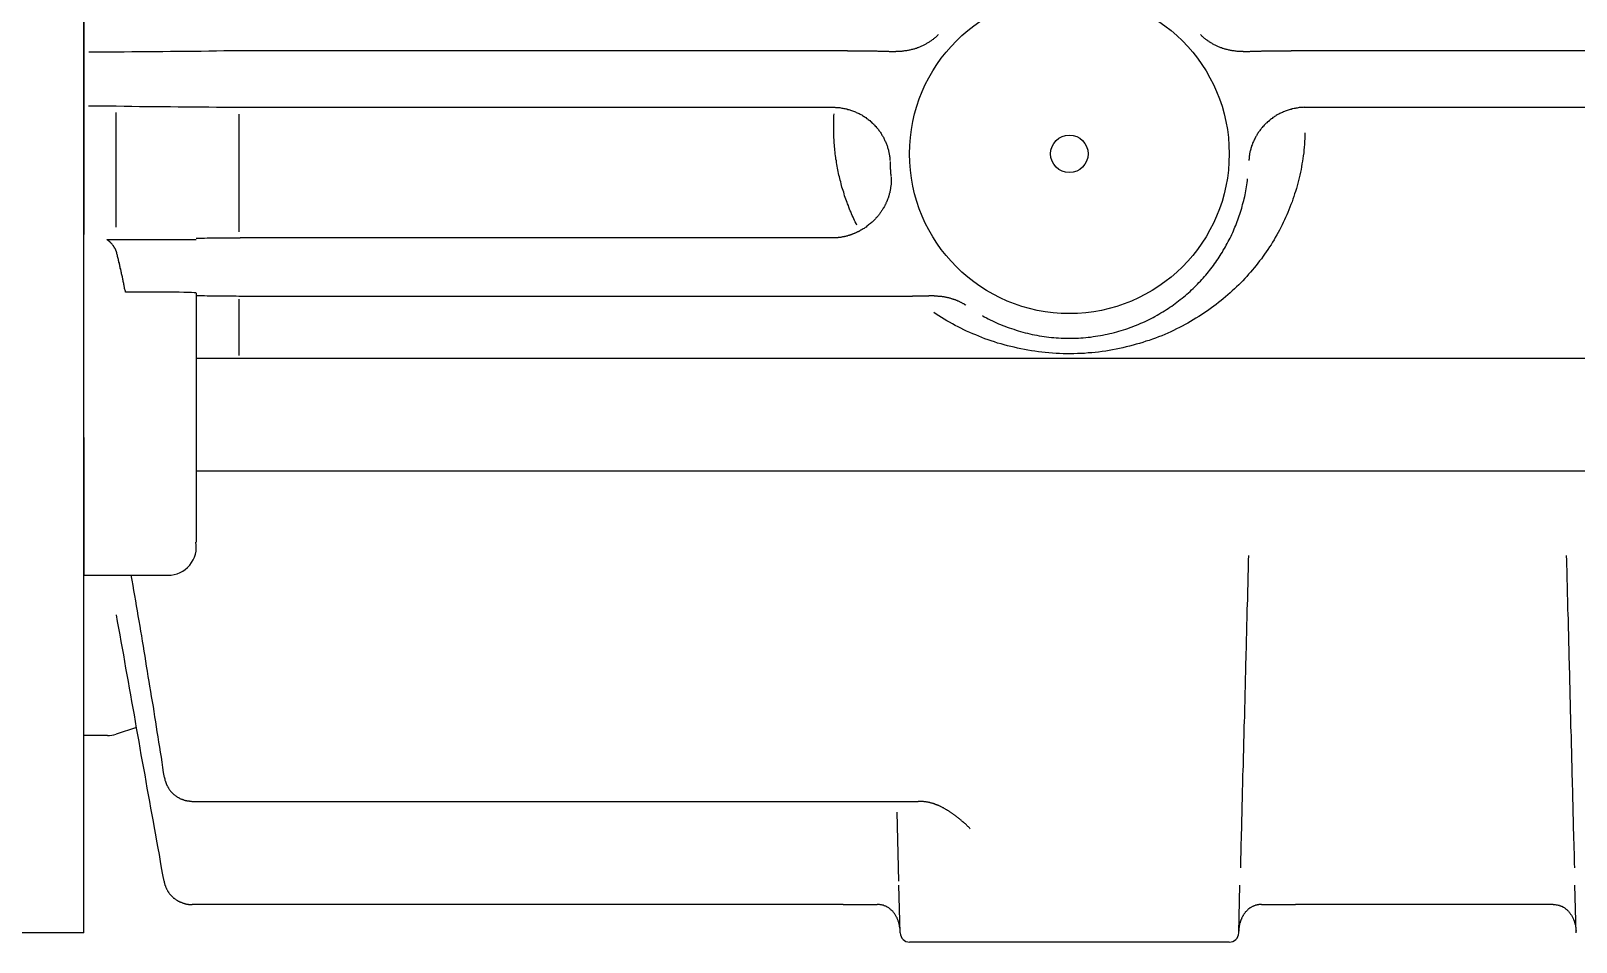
# Model space of a CAD drawing. Units: millimetres at full size. Extents: x -1560 to 1602, y -1094 to 1094.
# Drawn here: x 771 to 853.3, y -127 to -78.5 of the extents above; entities that cross this region are included whole.
import ezdxf

# ---------------------------------------------------------------- set-up
doc = ezdxf.new("R2010")
doc.units = ezdxf.units.MM
doc.header["$LTSCALE"] = 11.8857
doc.layers.add('0-1_GR1', color=134, linetype='Continuous')

msp = doc.modelspace()

# ---------------------------------------------------------------- linework, layer by layer
at = {"layer": '0-1_GR1', "color": 3}
for p, q in [((773.8, -6.7), (773.8, -89.29)), ((773.8, -96.43), (773.8, -89.29)), ((775.61, -109.92), (775.55, -109.56)), ((775.06, -116), (773.8, -116)), ((776.62, -115.56), (775.53, -115.92)), ((779.56, -125), (779.57, -125)), ((814.25, -125), (779.57, -125)), ((816.03, -125), (816.07, -125)), ((852.07, -125), (838.35, -125)), ((773.8, -126.5), (762.34, -126.5)), ((834.82, -127), (817.79, -127))]:
    msp.add_line(p, q, dxfattribs=at)
at = {"layer": '0-1_GR1'}
for p, q in [((775.06, -79.58), (774.07, -79.58)), ((775.95, -79.58), (775.53, -79.58)), ((814.48, -79.51), (782.54, -79.51)), ((886.48, -79.51), (838.12, -79.51)), ((774.05, -82.45), (775.06, -82.45)), ((775.53, -88.9), (775.53, -82.8)), ((782.07, -82.88), (782.07, -89.15)), ((782.54, -82.52), (813.71, -82.52)), ((813.71, -82.52), (813.8, -82.52)), ((838.81, -82.52), (838.9, -82.52)), ((838.9, -82.52), (885.8, -82.52)), ((816.79, -86.18), (816.8, -86.2)), ((775.04, -89.57), (779.8, -89.57)), ((813.66, -89.48), (782.54, -89.48)), ((775.59, -90.37), (775.57, -90.32)), ((778.3, -92.37), (776.03, -92.37)), ((779.8, -92.42), (779.8, -105.69)), ((782.07, -92.75), (782.07, -95.75)), ((782.54, -92.58), (817.94, -92.58)), ((947.3, -95.91), (779.8, -95.91)), ((947.3, -101.91), (779.8, -101.91)), ((773.8, -107.45), (778.3, -107.45)), ((776.38, -107.72), (776.33, -107.45)), ((779.59, -119.5), (779.6, -119.5)), ((779.6, -119.5), (818.24, -119.5)), ((817.22, -123.76), (817.12, -120.07)), ((818.27, -119.5), (818.24, -119.5)), ((817.29, -126.51), (817.22, -123.97)), ((835.32, -126.51), (835.38, -123.97)), ((853.29, -126.51), (853.22, -123.97))]:
    msp.add_line(p, q, dxfattribs=at)
at = {"layer": '0-1_GR1', "color": 3}
for points in [[(773.8, -126.5), (773.8, 30.5), (762.34, 30.5)], [(773.8, -100.12), (773.8, -106.69), (773.8, -107.45)], [(778.08, -123.76), (778.02, -123.41), (777.95, -123.05), (777.89, -122.7), (777.83, -122.34), (777.76, -121.99), (777.7, -121.63), (777.64, -121.28), (777.57, -120.92), (777.51, -120.57), (777.45, -120.21), (777.38, -119.86), (777.32, -119.5), (777.26, -119.15), (777.19, -118.79), (777.13, -118.44), (777.07, -118.08), (777, -117.73), (776.94, -117.37), (776.87, -117.02), (776.81, -116.66), (776.75, -116.31), (776.69, -115.95), (776.62, -115.6), (776.56, -115.25), (776.5, -114.89), (776.43, -114.54), (776.37, -114.18), (776.31, -113.83), (776.24, -113.47), (776.18, -113.12), (776.12, -112.76), (776.05, -112.4), (775.99, -112.05), (775.93, -111.69), (775.86, -111.34), (775.8, -110.98), (775.74, -110.63), (775.67, -110.27), (775.61, -109.92)], [(778.08, -123.76), (778.09, -123.79), (778.09, -123.82), (778.1, -123.85), (778.11, -123.87), (778.11, -123.9), (778.12, -123.93), (778.13, -123.96), (778.14, -123.98), (778.15, -124.01), (778.16, -124.04), (778.17, -124.07), (778.18, -124.09), (778.19, -124.12), (778.21, -124.14), (778.22, -124.17), (778.23, -124.2), (778.25, -124.22), (778.26, -124.25), (778.27, -124.27), (778.29, -124.3), (778.31, -124.32), (778.32, -124.35), (778.34, -124.37), (778.36, -124.39), (778.37, -124.42), (778.39, -124.44), (778.41, -124.46), (778.43, -124.48), (778.45, -124.5), (778.47, -124.53), (778.49, -124.55), (778.51, -124.57), (778.53, -124.59), (778.55, -124.61), (778.57, -124.63), (778.59, -124.65), (778.62, -124.66), (778.64, -124.68), (778.66, -124.7)], [(778.66, -124.7), (778.69, -124.72), (778.71, -124.73), (778.73, -124.75), (778.76, -124.76), (778.78, -124.78), (778.81, -124.79), (778.83, -124.81), (778.86, -124.82), (778.89, -124.84), (778.91, -124.85), (778.94, -124.86), (778.96, -124.87), (778.99, -124.88), (779.02, -124.89), (779.05, -124.91), (779.07, -124.91), (779.1, -124.92), (779.13, -124.93), (779.16, -124.94), (779.18, -124.95), (779.21, -124.96), (779.24, -124.96), (779.27, -124.97), (779.3, -124.97), (779.33, -124.98), (779.36, -124.98), (779.38, -124.99), (779.41, -124.99), (779.44, -124.99), (779.47, -124.99), (779.5, -124.99), (779.53, -125), (779.56, -125)], [(814.25, -125), (814.3, -125), (814.35, -125), (814.4, -125), (814.45, -125), (814.5, -125), (814.54, -125), (814.59, -125), (814.64, -125), (814.69, -125), (814.74, -125), (814.79, -125), (814.83, -125), (814.88, -125), (814.93, -125), (814.98, -125), (815.02, -125), (815.07, -125), (815.12, -125), (815.16, -125), (815.21, -125), (815.26, -125), (815.3, -125), (815.35, -125), (815.39, -125), (815.44, -125), (815.48, -125), (815.53, -125), (815.57, -125), (815.62, -125), (815.66, -125), (815.7, -125), (815.74, -125), (815.79, -125), (815.83, -125), (815.87, -125), (815.91, -125), (815.95, -125), (815.99, -125), (816.03, -125)], [(816.65, -125.16), (816.62, -125.14), (816.59, -125.13), (816.56, -125.11), (816.53, -125.09), (816.49, -125.08), (816.46, -125.07), (816.43, -125.06), (816.4, -125.04), (816.36, -125.03), (816.33, -125.03), (816.29, -125.02), (816.26, -125.01), (816.22, -125.01), (816.18, -125), (816.15, -125), (816.11, -125), (816.07, -125)], [(836.54, -125), (836.5, -125), (836.47, -125), (836.44, -125), (836.4, -125), (836.37, -125.01), (836.34, -125.01), (836.31, -125.02), (836.28, -125.03), (836.25, -125.03), (836.22, -125.04), (836.19, -125.05), (836.16, -125.06), (836.13, -125.07), (836.1, -125.08), (836.08, -125.1), (836.05, -125.11), (836.02, -125.12), (836, -125.14), (835.97, -125.15), (835.95, -125.17), (835.92, -125.18), (835.9, -125.2), (835.88, -125.22), (835.85, -125.23), (835.83, -125.25), (835.81, -125.27), (835.79, -125.29), (835.77, -125.31), (835.75, -125.33), (835.73, -125.35), (835.71, -125.37), (835.69, -125.39), (835.67, -125.41), (835.66, -125.43), (835.64, -125.46), (835.62, -125.48), (835.61, -125.5), (835.59, -125.52), (835.58, -125.55)], [(836.54, -125), (836.56, -125), (836.59, -125), (836.62, -125), (836.65, -125), (836.68, -125), (836.71, -125), (836.74, -125), (836.76, -125), (836.79, -125), (836.82, -125), (836.85, -125), (836.88, -125), (836.91, -125), (836.95, -125), (836.98, -125), (837.01, -125), (837.04, -125), (837.07, -125), (837.1, -125), (837.13, -125), (837.17, -125), (837.2, -125), (837.23, -125), (837.26, -125), (837.29, -125), (837.33, -125), (837.36, -125), (837.39, -125), (837.43, -125), (837.46, -125), (837.49, -125), (837.53, -125), (837.56, -125), (837.59, -125), (837.63, -125), (837.66, -125), (837.7, -125), (837.73, -125), (837.76, -125)], [(837.76, -125), (837.8, -125), (837.83, -125), (837.87, -125), (837.9, -125), (837.94, -125), (837.97, -125), (838.01, -125), (838.04, -125), (838.08, -125), (838.11, -125), (838.14, -125), (838.18, -125), (838.21, -125), (838.25, -125), (838.28, -125), (838.32, -125), (838.35, -125)], [(852.07, -125), (852.11, -125), (852.15, -125), (852.18, -125), (852.22, -125.01), (852.26, -125.01), (852.29, -125.02), (852.33, -125.03), (852.36, -125.03), (852.4, -125.04), (852.43, -125.06), (852.46, -125.07), (852.49, -125.08), (852.53, -125.09), (852.56, -125.11), (852.59, -125.13), (852.62, -125.14), (852.65, -125.16), (852.68, -125.18), (852.7, -125.2), (852.73, -125.22), (852.76, -125.24), (852.79, -125.26), (852.81, -125.29), (852.84, -125.31), (852.86, -125.34), (852.89, -125.36), (852.91, -125.39), (852.94, -125.42), (852.96, -125.45), (852.98, -125.48), (853, -125.51), (853.02, -125.54), (853.04, -125.57), (853.06, -125.6), (853.08, -125.64), (853.1, -125.67), (853.12, -125.7), (853.13, -125.74), (853.15, -125.77)], [(817.29, -126.42), (817.29, -126.38), (817.28, -126.34), (817.28, -126.3), (817.27, -126.26), (817.27, -126.22), (817.26, -126.18), (817.26, -126.14), (817.25, -126.1), (817.24, -126.07), (817.23, -126.03), (817.22, -125.99), (817.21, -125.95), (817.2, -125.92), (817.19, -125.88), (817.18, -125.84), (817.16, -125.81), (817.15, -125.77), (817.13, -125.74), (817.12, -125.7), (817.1, -125.67), (817.08, -125.64), (817.06, -125.6), (817.04, -125.57), (817.02, -125.54), (817, -125.51), (816.98, -125.48), (816.96, -125.45), (816.94, -125.42), (816.91, -125.39), (816.89, -125.36), (816.86, -125.34), (816.84, -125.31), (816.81, -125.29), (816.79, -125.26), (816.76, -125.24), (816.73, -125.22), (816.7, -125.2), (816.68, -125.18), (816.65, -125.16)], [(835.58, -125.55), (835.56, -125.57), (835.55, -125.6), (835.53, -125.62), (835.52, -125.64), (835.51, -125.67), (835.49, -125.69), (835.48, -125.72), (835.47, -125.74), (835.46, -125.77), (835.45, -125.79), (835.44, -125.82), (835.43, -125.85), (835.42, -125.87), (835.41, -125.9), (835.4, -125.92), (835.39, -125.95), (835.39, -125.98), (835.38, -126), (835.37, -126.03), (835.37, -126.06), (835.36, -126.09), (835.35, -126.11), (835.35, -126.14), (835.34, -126.17), (835.34, -126.2), (835.34, -126.22), (835.33, -126.25), (835.33, -126.28), (835.33, -126.31), (835.32, -126.33), (835.32, -126.36), (835.32, -126.39), (835.32, -126.42)], [(853.15, -125.77), (853.16, -125.81), (853.18, -125.84), (853.19, -125.88), (853.2, -125.92), (853.21, -125.95), (853.22, -125.99), (853.23, -126.03), (853.24, -126.07), (853.25, -126.1), (853.26, -126.14), (853.26, -126.18), (853.27, -126.22), (853.27, -126.26), (853.28, -126.3), (853.28, -126.34), (853.29, -126.38), (853.29, -126.42)]]:
    msp.add_lwpolyline(points, dxfattribs=at)
at = {"layer": '0-1_GR1'}
for points in [[(819.32, -78.65), (819.29, -78.68), (819.26, -78.71), (819.23, -78.74), (819.2, -78.77), (819.17, -78.8), (819.13, -78.82), (819.1, -78.85), (819.07, -78.88), (819.04, -78.9), (819, -78.93), (818.97, -78.95), (818.94, -78.98), (818.9, -79), (818.87, -79.02), (818.83, -79.05), (818.8, -79.07), (818.76, -79.09), (818.73, -79.11), (818.69, -79.13), (818.66, -79.15), (818.62, -79.17), (818.58, -79.19), (818.54, -79.21), (818.51, -79.23), (818.47, -79.25), (818.43, -79.27), (818.39, -79.28), (818.35, -79.3), (818.31, -79.32), (818.27, -79.33), (818.23, -79.35), (818.19, -79.36), (818.15, -79.38), (818.11, -79.39), (818.07, -79.4), (818.03, -79.42), (817.99, -79.43), (817.94, -79.44), (817.9, -79.45)], [(833.84, -79.09), (833.81, -79.07), (833.77, -79.05), (833.74, -79.02), (833.7, -79), (833.67, -78.98), (833.63, -78.95), (833.6, -78.93), (833.57, -78.9), (833.54, -78.88), (833.5, -78.85), (833.47, -78.82), (833.44, -78.8), (833.41, -78.77), (833.38, -78.74), (833.35, -78.71), (833.32, -78.68), (833.29, -78.65)], [(775.15, -79.58), (775.14, -79.58), (775.13, -79.58), (775.12, -79.58), (775.11, -79.58), (775.1, -79.58), (775.09, -79.58), (775.08, -79.58), (775.07, -79.58), (775.06, -79.58)], [(775.53, -79.58), (775.52, -79.58), (775.51, -79.58), (775.5, -79.58), (775.49, -79.58), (775.49, -79.58), (775.48, -79.58), (775.47, -79.58), (775.46, -79.58), (775.45, -79.58), (775.44, -79.58), (775.43, -79.58), (775.42, -79.58), (775.41, -79.58), (775.4, -79.58), (775.39, -79.58), (775.38, -79.58), (775.37, -79.58), (775.36, -79.58), (775.35, -79.58), (775.34, -79.58), (775.33, -79.58), (775.32, -79.58), (775.31, -79.58), (775.3, -79.58), (775.29, -79.58), (775.28, -79.58), (775.27, -79.58), (775.26, -79.58), (775.25, -79.58), (775.24, -79.58), (775.23, -79.58), (775.22, -79.58), (775.21, -79.58), (775.2, -79.58), (775.19, -79.58), (775.18, -79.58), (775.17, -79.58), (775.16, -79.58), (775.15, -79.58)], [(782.54, -79.51), (782.52, -79.51), (782.51, -79.51), (782.49, -79.51), (782.47, -79.51), (782.45, -79.51), (782.43, -79.51), (782.41, -79.51), (782.39, -79.51), (782.37, -79.51), (782.35, -79.51), (782.33, -79.51), (782.31, -79.52), (782.29, -79.52), (782.27, -79.52), (782.25, -79.52), (782.23, -79.52), (782.21, -79.52), (782.19, -79.52), (782.17, -79.52), (782.15, -79.52), (782.13, -79.52), (782.11, -79.52), (782.09, -79.52), (782.07, -79.52), (781.67, -79.52), (781.27, -79.52), (780.87, -79.53), (780.46, -79.53), (780.06, -79.54), (779.65, -79.54), (779.24, -79.54), (778.84, -79.55), (778.43, -79.55), (778.02, -79.56), (777.6, -79.56), (777.19, -79.56), (776.78, -79.57), (776.36, -79.57), (775.95, -79.58)], [(814.48, -79.51), (814.53, -79.51), (814.59, -79.51), (814.64, -79.51), (814.69, -79.51), (814.74, -79.51), (814.79, -79.51), (814.84, -79.52), (814.89, -79.52), (814.94, -79.52), (814.99, -79.52), (815.04, -79.52), (815.09, -79.52), (815.14, -79.52), (815.19, -79.52), (815.24, -79.52), (815.29, -79.52), (815.34, -79.52), (815.39, -79.52), (815.44, -79.52), (815.48, -79.52), (815.53, -79.52), (815.58, -79.52), (815.63, -79.52), (815.68, -79.52), (815.72, -79.52), (815.77, -79.52), (815.82, -79.52), (815.87, -79.52), (815.91, -79.52), (815.96, -79.52), (816, -79.52), (816.05, -79.52), (816.1, -79.53), (816.14, -79.53), (816.19, -79.53), (816.23, -79.53), (816.27, -79.53), (816.32, -79.53), (816.36, -79.53)], [(816.36, -79.53), (816.41, -79.53), (816.45, -79.53), (816.49, -79.53), (816.53, -79.53), (816.58, -79.53), (816.62, -79.53), (816.66, -79.53), (816.7, -79.54), (816.74, -79.54), (816.78, -79.54), (816.82, -79.54), (816.86, -79.54), (816.9, -79.54), (816.94, -79.54), (816.98, -79.54), (817.01, -79.54), (817.05, -79.54)], [(817.9, -79.45), (817.85, -79.46), (817.81, -79.47), (817.76, -79.48), (817.72, -79.49), (817.67, -79.5), (817.62, -79.51), (817.57, -79.51), (817.52, -79.52), (817.47, -79.53), (817.42, -79.53), (817.37, -79.54), (817.32, -79.54), (817.27, -79.54), (817.22, -79.54), (817.16, -79.54), (817.11, -79.54), (817.05, -79.54)], [(835.55, -79.54), (835.5, -79.54), (835.44, -79.54), (835.39, -79.54), (835.34, -79.54), (835.28, -79.54), (835.23, -79.54), (835.18, -79.53), (835.13, -79.53), (835.08, -79.52), (835.03, -79.51), (834.98, -79.51), (834.94, -79.5), (834.89, -79.49), (834.84, -79.48), (834.8, -79.47), (834.75, -79.46), (834.71, -79.45), (834.66, -79.44), (834.62, -79.43), (834.58, -79.42), (834.54, -79.4), (834.49, -79.39), (834.45, -79.38), (834.41, -79.36), (834.37, -79.35), (834.33, -79.33), (834.29, -79.32), (834.25, -79.3), (834.21, -79.28), (834.18, -79.27), (834.14, -79.25), (834.1, -79.23), (834.06, -79.21), (834.02, -79.19), (833.99, -79.17), (833.95, -79.15), (833.91, -79.13), (833.88, -79.11), (833.84, -79.09)], [(835.55, -79.54), (835.59, -79.54), (835.63, -79.54), (835.67, -79.54), (835.71, -79.54), (835.75, -79.54), (835.79, -79.54), (835.83, -79.54), (835.87, -79.54), (835.91, -79.54), (835.95, -79.53), (835.99, -79.53), (836.03, -79.53), (836.07, -79.53), (836.11, -79.53), (836.16, -79.53), (836.2, -79.53), (836.24, -79.53), (836.29, -79.53), (836.33, -79.53), (836.38, -79.53), (836.42, -79.53), (836.46, -79.53), (836.51, -79.53), (836.56, -79.52), (836.6, -79.52), (836.65, -79.52), (836.69, -79.52), (836.74, -79.52), (836.79, -79.52), (836.83, -79.52), (836.88, -79.52), (836.93, -79.52), (836.98, -79.52), (837.02, -79.52), (837.07, -79.52), (837.12, -79.52), (837.17, -79.52), (837.22, -79.52), (837.27, -79.52)], [(837.27, -79.52), (837.32, -79.52), (837.37, -79.52), (837.41, -79.52), (837.46, -79.52), (837.51, -79.52), (837.56, -79.52), (837.61, -79.52), (837.67, -79.52), (837.72, -79.52), (837.77, -79.52), (837.82, -79.51), (837.87, -79.51), (837.92, -79.51), (837.97, -79.51), (838.02, -79.51), (838.07, -79.51), (838.12, -79.51)], [(775.06, -82.45), (775.07, -82.45), (775.08, -82.45), (775.09, -82.45), (775.1, -82.45), (775.11, -82.45), (775.12, -82.45), (775.13, -82.45), (775.14, -82.45), (775.15, -82.45), (775.16, -82.45), (775.17, -82.45), (775.18, -82.45), (775.19, -82.45), (775.2, -82.45), (775.21, -82.45), (775.22, -82.45), (775.23, -82.45), (775.24, -82.45), (775.25, -82.45), (775.26, -82.45), (775.27, -82.45), (775.28, -82.45), (775.29, -82.45), (775.3, -82.45), (775.31, -82.45), (775.32, -82.45), (775.33, -82.45), (775.34, -82.45), (775.35, -82.45), (775.36, -82.45), (775.37, -82.45), (775.38, -82.45), (775.39, -82.45), (775.4, -82.45), (775.41, -82.45), (775.42, -82.45), (775.43, -82.45), (775.44, -82.45), (775.45, -82.45)], [(775.45, -82.45), (775.46, -82.45), (775.47, -82.45), (775.48, -82.45), (775.49, -82.45), (775.49, -82.45), (775.5, -82.45), (775.51, -82.45), (775.52, -82.45), (775.53, -82.45)], [(775.53, -82.45), (775.95, -82.46), (776.37, -82.46), (776.78, -82.47), (777.19, -82.47), (777.61, -82.47), (778.02, -82.48), (778.43, -82.48), (778.84, -82.49), (779.25, -82.49), (779.66, -82.5), (780.06, -82.5), (780.47, -82.5), (780.87, -82.51), (781.27, -82.51), (781.67, -82.52), (782.07, -82.52)], [(782.07, -82.52), (782.09, -82.52), (782.11, -82.52), (782.13, -82.52), (782.15, -82.52), (782.17, -82.52), (782.19, -82.52), (782.21, -82.52), (782.23, -82.52), (782.25, -82.52), (782.27, -82.52), (782.29, -82.52), (782.31, -82.52), (782.33, -82.52), (782.35, -82.52), (782.37, -82.52), (782.39, -82.52), (782.41, -82.52), (782.43, -82.52), (782.45, -82.52), (782.47, -82.52), (782.49, -82.52), (782.5, -82.52), (782.52, -82.52), (782.54, -82.52)], [(813.87, -85.29), (813.86, -85.19), (813.85, -85.1), (813.83, -85), (813.82, -84.91), (813.81, -84.81), (813.8, -84.71), (813.79, -84.62), (813.79, -84.52), (813.78, -84.43), (813.77, -84.33), (813.77, -84.23), (813.76, -84.14), (813.76, -84.04), (813.75, -83.94), (813.75, -83.85), (813.75, -83.75), (813.75, -83.65), (813.75, -83.56), (813.75, -83.46), (813.75, -83.36), (813.75, -83.26), (813.75, -83.17), (813.76, -83.07), (813.76, -82.97), (813.77, -82.87)], [(813.8, -82.52), (813.85, -82.53), (813.91, -82.53), (813.96, -82.53), (814.01, -82.54), (814.07, -82.54), (814.12, -82.55), (814.18, -82.56), (814.23, -82.57), (814.28, -82.58), (814.34, -82.59), (814.39, -82.6), (814.44, -82.61), (814.5, -82.63), (814.55, -82.64), (814.6, -82.66), (814.65, -82.67), (814.7, -82.69), (814.75, -82.71), (814.81, -82.73), (814.86, -82.75), (814.91, -82.77), (814.95, -82.79), (815, -82.81), (815.05, -82.83), (815.1, -82.86), (815.15, -82.88), (815.19, -82.91), (815.24, -82.93), (815.28, -82.96), (815.33, -82.99), (815.37, -83.02), (815.42, -83.05), (815.46, -83.07), (815.5, -83.11), (815.55, -83.14), (815.59, -83.17), (815.63, -83.2), (815.67, -83.23), (815.71, -83.27)], [(838.81, -82.52), (838.75, -82.53), (838.7, -82.53), (838.65, -82.53), (838.59, -82.54), (838.54, -82.54), (838.48, -82.55), (838.43, -82.56), (838.37, -82.57), (838.32, -82.58), (838.27, -82.59), (838.21, -82.6), (838.16, -82.61), (838.11, -82.63), (838.06, -82.64), (838, -82.66), (837.95, -82.67), (837.9, -82.69), (837.85, -82.71), (837.8, -82.73), (837.75, -82.75), (837.7, -82.77), (837.65, -82.79), (837.6, -82.81), (837.55, -82.83), (837.51, -82.86), (837.46, -82.88), (837.41, -82.91), (837.37, -82.93), (837.32, -82.96), (837.28, -82.99), (837.23, -83.02), (837.19, -83.05), (837.14, -83.07), (837.1, -83.11), (837.06, -83.14), (837.02, -83.17), (836.98, -83.2), (836.94, -83.23), (836.9, -83.27)], [(815.71, -83.27), (815.75, -83.3), (815.78, -83.34), (815.82, -83.37), (815.86, -83.41), (815.89, -83.44), (815.93, -83.48), (815.96, -83.52), (816, -83.55), (816.03, -83.59), (816.06, -83.63), (816.1, -83.67), (816.13, -83.71), (816.16, -83.75), (816.19, -83.79), (816.22, -83.83), (816.24, -83.87), (816.27, -83.91), (816.3, -83.95), (816.32, -84), (816.35, -84.04), (816.37, -84.08), (816.4, -84.12), (816.42, -84.17), (816.44, -84.21), (816.46, -84.25), (816.48, -84.3), (816.5, -84.34), (816.52, -84.39), (816.54, -84.43), (816.56, -84.48), (816.58, -84.52), (816.59, -84.57), (816.61, -84.61), (816.62, -84.66), (816.63, -84.71), (816.65, -84.75), (816.66, -84.8), (816.67, -84.85), (816.68, -84.89)], [(836.9, -83.27), (836.86, -83.3), (836.82, -83.34), (836.78, -83.37), (836.75, -83.41), (836.71, -83.44), (836.68, -83.48), (836.64, -83.52), (836.61, -83.55), (836.57, -83.59), (836.54, -83.63), (836.51, -83.67), (836.48, -83.71), (836.45, -83.75), (836.42, -83.79), (836.39, -83.83), (836.36, -83.87), (836.33, -83.91), (836.31, -83.95), (836.28, -84), (836.26, -84.04), (836.23, -84.08), (836.21, -84.12), (836.19, -84.17), (836.16, -84.21), (836.14, -84.25), (836.12, -84.3), (836.1, -84.34), (836.08, -84.39), (836.06, -84.43), (836.05, -84.48), (836.03, -84.52), (836.01, -84.57), (836, -84.61), (835.98, -84.66), (835.97, -84.71), (835.96, -84.75), (835.95, -84.8), (835.93, -84.85), (835.92, -84.89)], [(838.85, -83.89), (838.85, -84.04), (838.84, -84.19), (838.83, -84.34), (838.82, -84.5), (838.81, -84.65), (838.79, -84.8), (838.78, -84.95), (838.76, -85.1), (838.74, -85.25), (838.72, -85.39), (838.69, -85.54), (838.67, -85.69), (838.64, -85.84), (838.61, -85.98), (838.58, -86.13), (838.54, -86.28), (838.51, -86.42), (838.47, -86.57), (838.43, -86.71), (838.39, -86.85), (838.35, -87), (838.3, -87.14), (838.25, -87.28), (838.21, -87.42), (838.16, -87.56), (838.1, -87.7), (838.05, -87.84), (837.99, -87.98), (837.94, -88.12), (837.88, -88.25), (837.82, -88.39), (837.76, -88.52), (837.69, -88.66), (837.63, -88.79), (837.56, -88.93), (837.49, -89.06), (837.42, -89.19), (837.35, -89.32), (837.27, -89.45)], [(814.98, -88.8), (814.94, -88.72), (814.9, -88.63), (814.86, -88.55), (814.82, -88.46), (814.78, -88.38), (814.74, -88.29), (814.7, -88.2), (814.67, -88.11), (814.63, -88.03), (814.59, -87.94), (814.56, -87.85), (814.53, -87.76), (814.49, -87.67), (814.46, -87.59), (814.43, -87.5), (814.4, -87.41), (814.36, -87.32), (814.33, -87.23), (814.3, -87.14), (814.28, -87.05), (814.25, -86.96), (814.22, -86.87), (814.19, -86.77), (814.17, -86.68), (814.14, -86.59), (814.12, -86.5), (814.1, -86.41), (814.07, -86.32), (814.05, -86.22), (814.03, -86.13), (814.01, -86.04), (813.99, -85.94), (813.97, -85.85), (813.95, -85.76), (813.94, -85.66), (813.92, -85.57), (813.9, -85.47), (813.89, -85.38), (813.87, -85.29)], [(816.68, -84.89), (816.69, -84.94), (816.7, -84.99), (816.71, -85.03), (816.72, -85.08), (816.72, -85.13), (816.73, -85.17), (816.74, -85.22), (816.74, -85.27), (816.74, -85.32), (816.75, -85.36)], [(816.75, -85.41), (816.75, -85.43), (816.75, -85.45), (816.75, -85.47), (816.75, -85.49), (816.75, -85.51), (816.75, -85.53), (816.75, -85.55), (816.75, -85.57), (816.75, -85.59), (816.75, -85.61), (816.75, -85.63), (816.76, -85.65), (816.76, -85.67), (816.76, -85.69), (816.76, -85.71), (816.76, -85.73), (816.76, -85.75), (816.76, -85.77), (816.76, -85.79), (816.76, -85.81), (816.77, -85.83), (816.77, -85.85), (816.77, -85.87), (816.77, -85.89), (816.77, -85.91), (816.77, -85.92), (816.77, -85.94), (816.78, -85.96), (816.78, -85.98), (816.78, -86), (816.78, -86.02), (816.78, -86.04), (816.78, -86.06), (816.79, -86.08), (816.79, -86.1), (816.79, -86.12), (816.79, -86.14), (816.79, -86.16), (816.79, -86.18)], [(835.92, -84.89), (835.91, -84.94), (835.9, -84.99), (835.9, -85.03), (835.89, -85.08), (835.88, -85.13), (835.88, -85.17), (835.87, -85.22), (835.87, -85.27), (835.86, -85.32), (835.86, -85.36)], [(816.8, -86.24), (816.8, -86.27), (816.8, -86.3), (816.81, -86.33), (816.81, -86.36), (816.81, -86.39), (816.81, -86.42), (816.81, -86.45), (816.81, -86.47), (816.81, -86.5), (816.8, -86.53), (816.8, -86.56), (816.8, -86.59), (816.8, -86.62), (816.8, -86.65), (816.79, -86.68), (816.79, -86.71), (816.79, -86.74), (816.78, -86.77), (816.78, -86.8), (816.78, -86.83), (816.77, -86.86), (816.77, -86.89), (816.76, -86.92), (816.76, -86.95), (816.75, -86.98), (816.74, -87.01), (816.74, -87.04), (816.73, -87.07), (816.72, -87.1), (816.71, -87.13), (816.71, -87.16), (816.7, -87.19), (816.69, -87.22), (816.68, -87.25), (816.67, -87.28), (816.66, -87.32), (816.65, -87.35), (816.64, -87.38), (816.63, -87.41)], [(835.74, -86.75), (835.75, -86.65), (835.77, -86.54), (835.78, -86.43), (835.79, -86.33)], [(834.22, -90.6), (834.28, -90.51), (834.34, -90.42), (834.39, -90.33), (834.45, -90.24), (834.5, -90.14), (834.56, -90.05), (834.61, -89.96), (834.66, -89.87), (834.71, -89.77), (834.76, -89.68), (834.81, -89.58), (834.86, -89.49), (834.91, -89.39), (834.95, -89.3), (835, -89.2), (835.04, -89.1), (835.08, -89), (835.12, -88.91), (835.16, -88.81), (835.2, -88.71), (835.24, -88.61), (835.28, -88.51), (835.31, -88.41), (835.35, -88.31), (835.38, -88.21), (835.42, -88.11), (835.45, -88), (835.48, -87.9), (835.51, -87.8), (835.53, -87.7), (835.56, -87.59), (835.59, -87.49), (835.61, -87.39), (835.64, -87.28), (835.66, -87.18), (835.68, -87.07), (835.7, -86.97), (835.72, -86.86), (835.74, -86.75)], [(816.63, -87.41), (816.61, -87.44), (816.6, -87.47), (816.59, -87.5), (816.58, -87.53), (816.56, -87.57), (816.55, -87.6), (816.53, -87.63), (816.52, -87.67), (816.5, -87.7), (816.48, -87.73), (816.47, -87.77), (816.45, -87.8), (816.43, -87.83), (816.41, -87.87), (816.39, -87.9), (816.37, -87.94), (816.35, -87.97), (816.33, -88), (816.3, -88.04), (816.28, -88.07), (816.26, -88.11), (816.23, -88.14), (816.21, -88.18), (816.18, -88.21), (816.15, -88.25), (816.13, -88.28), (816.1, -88.32), (816.07, -88.35), (816.04, -88.39), (816, -88.42), (815.97, -88.46), (815.94, -88.5), (815.9, -88.53), (815.86, -88.57), (815.83, -88.61), (815.79, -88.64), (815.74, -88.68), (815.7, -88.72), (815.66, -88.75)], [(815.66, -88.75), (815.61, -88.79), (815.57, -88.82), (815.52, -88.86), (815.47, -88.9), (815.42, -88.93), (815.37, -88.97), (815.31, -89), (815.26, -89.04), (815.2, -89.07), (815.14, -89.1)], [(775.26, -89.76), (775.25, -89.75), (775.24, -89.74), (775.23, -89.72), (775.22, -89.71), (775.2, -89.7), (775.19, -89.69), (775.18, -89.68), (775.16, -89.67), (775.15, -89.65), (775.14, -89.64), (775.12, -89.63), (775.11, -89.62), (775.09, -89.61), (775.08, -89.6), (775.07, -89.59), (775.05, -89.58), (775.04, -89.57)], [(782.07, -89.49), (781.93, -89.49), (781.79, -89.49), (781.65, -89.49), (781.51, -89.49), (781.37, -89.49), (781.23, -89.49), (781.09, -89.5), (780.94, -89.5), (780.8, -89.5), (780.66, -89.5), (780.52, -89.5), (780.37, -89.5), (780.23, -89.51), (780.09, -89.51), (779.95, -89.51), (779.8, -89.51)], [(782.54, -89.48), (782.52, -89.48), (782.5, -89.48), (782.49, -89.48), (782.47, -89.48), (782.45, -89.48), (782.43, -89.48), (782.41, -89.48), (782.39, -89.48), (782.37, -89.48), (782.35, -89.48), (782.33, -89.48), (782.31, -89.48), (782.29, -89.48), (782.27, -89.48), (782.25, -89.48), (782.23, -89.48), (782.21, -89.48), (782.19, -89.48), (782.17, -89.48), (782.15, -89.48), (782.13, -89.48), (782.11, -89.49), (782.09, -89.49), (782.07, -89.49)], [(814.13, -89.45), (814.11, -89.45), (814.08, -89.45), (814.05, -89.46), (814.02, -89.46), (813.99, -89.46), (813.97, -89.47), (813.94, -89.47), (813.91, -89.47), (813.88, -89.47), (813.85, -89.48), (813.83, -89.48), (813.8, -89.48), (813.77, -89.48), (813.74, -89.48), (813.71, -89.48), (813.68, -89.48), (813.66, -89.48)], [(815.14, -89.1), (815.12, -89.12), (815.09, -89.13), (815.07, -89.14), (815.05, -89.15), (815.02, -89.16), (815, -89.18), (814.97, -89.19), (814.95, -89.2), (814.92, -89.21), (814.9, -89.22), (814.88, -89.23), (814.85, -89.24), (814.83, -89.25), (814.8, -89.26), (814.77, -89.27), (814.75, -89.28), (814.72, -89.29), (814.7, -89.3), (814.67, -89.31), (814.65, -89.32), (814.62, -89.33), (814.59, -89.34), (814.57, -89.35), (814.54, -89.35), (814.52, -89.36), (814.49, -89.37), (814.46, -89.38), (814.43, -89.38), (814.41, -89.39), (814.38, -89.4), (814.35, -89.4), (814.33, -89.41), (814.3, -89.42), (814.27, -89.42), (814.24, -89.43), (814.22, -89.43), (814.19, -89.44), (814.16, -89.44), (814.13, -89.45)], [(837.27, -89.45), (837.2, -89.58), (837.12, -89.71), (837.04, -89.84), (836.96, -89.96), (836.87, -90.09), (836.79, -90.22), (836.7, -90.34), (836.62, -90.46), (836.53, -90.59), (836.43, -90.71), (836.34, -90.83), (836.25, -90.95), (836.15, -91.07), (836.05, -91.18), (835.95, -91.3), (835.85, -91.42), (835.75, -91.53), (835.64, -91.64), (835.54, -91.76), (835.43, -91.87), (835.32, -91.98), (835.21, -92.09), (835.09, -92.2), (834.98, -92.3), (834.86, -92.41), (834.74, -92.51), (834.62, -92.62), (834.5, -92.72), (834.38, -92.82), (834.25, -92.92), (834.12, -93.02), (834, -93.12), (833.87, -93.21), (833.73, -93.31), (833.6, -93.4), (833.46, -93.49), (833.33, -93.58), (833.19, -93.67), (833.04, -93.76)], [(775.57, -90.32), (775.57, -90.3), (775.57, -90.29), (775.56, -90.27), (775.56, -90.26), (775.55, -90.24), (775.55, -90.23), (775.54, -90.21), (775.54, -90.19), (775.53, -90.18), (775.53, -90.16), (775.52, -90.15), (775.51, -90.13), (775.51, -90.12), (775.5, -90.1), (775.49, -90.09), (775.49, -90.08), (775.48, -90.06), (775.47, -90.05), (775.46, -90.03), (775.45, -90.02), (775.45, -90), (775.44, -89.99), (775.43, -89.97), (775.42, -89.96), (775.41, -89.95), (775.4, -89.93), (775.39, -89.92), (775.38, -89.9), (775.37, -89.89), (775.36, -89.88), (775.35, -89.86), (775.34, -89.85), (775.33, -89.84), (775.32, -89.82), (775.31, -89.81), (775.3, -89.8), (775.29, -89.79), (775.28, -89.77), (775.26, -89.76)], [(776.03, -92.37), (776.02, -92.32), (776.01, -92.27), (776, -92.22), (775.98, -92.17), (775.97, -92.11), (775.96, -92.06), (775.95, -92.01), (775.94, -91.96), (775.93, -91.91), (775.92, -91.86), (775.91, -91.81), (775.9, -91.75), (775.89, -91.7), (775.88, -91.65), (775.87, -91.6), (775.86, -91.55), (775.85, -91.5), (775.83, -91.45), (775.82, -91.39), (775.81, -91.34), (775.8, -91.29), (775.79, -91.24), (775.78, -91.19), (775.77, -91.14), (775.75, -91.09), (775.74, -91.03), (775.73, -90.98), (775.72, -90.93), (775.71, -90.88), (775.7, -90.83), (775.68, -90.78), (775.67, -90.73), (775.66, -90.68), (775.65, -90.63), (775.64, -90.57), (775.62, -90.52), (775.61, -90.47), (775.6, -90.42), (775.59, -90.37)], [(831.07, -93.54), (831.17, -93.48), (831.27, -93.42), (831.37, -93.36), (831.47, -93.3), (831.57, -93.24), (831.66, -93.17), (831.76, -93.11), (831.85, -93.04), (831.94, -92.97), (832.03, -92.9), (832.12, -92.83), (832.21, -92.76), (832.3, -92.69), (832.39, -92.62), (832.48, -92.55), (832.56, -92.48), (832.64, -92.4), (832.73, -92.33), (832.81, -92.25), (832.89, -92.18), (832.97, -92.1), (833.05, -92.02), (833.12, -91.94), (833.2, -91.86), (833.28, -91.78), (833.35, -91.7), (833.42, -91.62), (833.5, -91.54), (833.57, -91.46), (833.64, -91.37), (833.71, -91.29), (833.77, -91.21), (833.84, -91.12), (833.91, -91.03), (833.97, -90.95), (834.03, -90.86), (834.1, -90.77), (834.16, -90.68), (834.22, -90.6)], [(779.8, -92.55), (779.95, -92.55), (780.09, -92.55), (780.23, -92.55), (780.38, -92.56), (780.52, -92.56), (780.66, -92.56), (780.8, -92.56), (780.94, -92.56), (781.09, -92.56), (781.23, -92.57), (781.37, -92.57), (781.51, -92.57), (781.65, -92.57), (781.79, -92.57), (781.93, -92.57), (782.07, -92.58)], [(782.07, -92.58), (782.09, -92.58), (782.11, -92.58), (782.13, -92.58), (782.15, -92.58), (782.17, -92.58), (782.19, -92.58), (782.21, -92.58), (782.23, -92.58), (782.25, -92.58), (782.26, -92.58), (782.28, -92.58), (782.3, -92.58), (782.33, -92.58), (782.35, -92.58), (782.37, -92.58), (782.39, -92.58), (782.41, -92.58), (782.43, -92.58), (782.45, -92.58), (782.47, -92.58), (782.48, -92.58), (782.5, -92.58), (782.52, -92.58), (782.54, -92.58)], [(818.3, -92.58), (818.28, -92.58), (818.26, -92.58), (818.23, -92.58), (818.21, -92.58), (818.19, -92.58), (818.17, -92.58), (818.15, -92.58), (818.13, -92.58), (818.11, -92.58), (818.08, -92.58), (818.06, -92.58), (818.04, -92.58), (818.02, -92.58), (818, -92.58), (817.98, -92.58), (817.96, -92.58), (817.94, -92.58)], [(819.1, -92.57), (819.08, -92.57), (819.06, -92.57), (819.04, -92.57), (819.02, -92.57), (819, -92.57), (818.98, -92.57), (818.96, -92.57), (818.94, -92.57), (818.92, -92.57), (818.9, -92.57), (818.88, -92.57), (818.86, -92.57), (818.84, -92.57), (818.82, -92.57), (818.8, -92.58), (818.78, -92.58), (818.76, -92.58), (818.74, -92.58), (818.72, -92.58), (818.7, -92.58), (818.67, -92.58), (818.65, -92.58), (818.63, -92.58), (818.61, -92.58), (818.59, -92.58), (818.57, -92.58), (818.55, -92.58), (818.53, -92.58), (818.51, -92.58), (818.49, -92.58), (818.47, -92.58), (818.45, -92.58), (818.42, -92.58), (818.4, -92.58), (818.38, -92.58), (818.36, -92.58), (818.34, -92.58), (818.32, -92.58), (818.3, -92.58)], [(819.1, -92.57), (819.13, -92.57), (819.16, -92.57), (819.2, -92.57), (819.23, -92.57), (819.26, -92.57), (819.29, -92.58), (819.33, -92.58), (819.36, -92.58), (819.39, -92.58), (819.43, -92.59), (819.46, -92.59), (819.49, -92.59), (819.52, -92.6), (819.56, -92.6), (819.59, -92.61), (819.62, -92.61), (819.65, -92.62), (819.68, -92.62), (819.72, -92.63), (819.75, -92.63), (819.78, -92.64), (819.81, -92.65), (819.84, -92.66), (819.87, -92.66), (819.9, -92.67), (819.94, -92.68), (819.97, -92.69), (820, -92.7), (820.03, -92.71), (820.06, -92.72), (820.09, -92.73), (820.12, -92.74), (820.15, -92.75), (820.18, -92.76), (820.21, -92.77), (820.24, -92.78), (820.27, -92.79), (820.3, -92.8), (820.33, -92.82)], [(820.33, -92.82), (820.35, -92.83), (820.38, -92.84), (820.41, -92.85), (820.44, -92.87), (820.47, -92.88), (820.5, -92.9), (820.52, -92.91), (820.55, -92.92), (820.58, -92.94), (820.61, -92.95), (820.63, -92.97), (820.66, -92.98), (820.69, -93), (820.72, -93.02), (820.74, -93.03), (820.77, -93.05), (820.79, -93.07)], [(819.63, -93.81), (819.49, -93.72), (819.35, -93.63), (819.21, -93.54), (819.08, -93.45)], [(826.35, -95.65), (826.16, -95.65), (825.97, -95.65), (825.78, -95.64), (825.59, -95.63), (825.4, -95.62), (825.21, -95.6), (825.02, -95.59), (824.84, -95.57), (824.65, -95.55), (824.46, -95.52), (824.28, -95.49), (824.09, -95.46), (823.91, -95.43), (823.72, -95.39), (823.54, -95.36), (823.36, -95.31), (823.18, -95.27), (823.01, -95.23), (822.83, -95.18), (822.66, -95.13), (822.48, -95.08), (822.31, -95.02), (822.14, -94.97), (821.97, -94.91), (821.8, -94.85), (821.64, -94.79), (821.47, -94.72), (821.31, -94.65), (821.15, -94.59), (820.99, -94.52), (820.83, -94.44), (820.68, -94.37), (820.52, -94.29), (820.37, -94.22), (820.22, -94.14), (820.07, -94.06), (819.92, -93.97), (819.78, -93.89), (819.63, -93.81)], [(821.67, -93.62), (821.77, -93.68), (821.88, -93.73), (821.98, -93.79), (822.09, -93.84), (822.2, -93.9), (822.31, -93.95), (822.42, -94), (822.53, -94.05), (822.64, -94.09), (822.76, -94.14), (822.87, -94.19), (822.99, -94.23), (823.1, -94.27), (823.22, -94.31), (823.34, -94.35), (823.46, -94.39), (823.58, -94.43), (823.7, -94.46), (823.82, -94.5), (823.94, -94.53), (824.07, -94.56), (824.19, -94.59), (824.32, -94.62), (824.44, -94.64), (824.57, -94.67), (824.7, -94.69), (824.83, -94.71), (824.95, -94.73), (825.08, -94.75), (825.21, -94.76), (825.34, -94.78), (825.47, -94.79), (825.6, -94.8), (825.73, -94.81), (825.86, -94.82), (825.99, -94.82), (826.13, -94.83), (826.26, -94.83), (826.39, -94.83)], [(833.04, -93.76), (832.9, -93.85), (832.76, -93.93), (832.61, -94.02), (832.46, -94.1), (832.31, -94.18), (832.16, -94.26), (832.01, -94.33), (831.85, -94.41), (831.7, -94.48), (831.54, -94.55), (831.38, -94.62), (831.22, -94.69), (831.05, -94.75), (830.89, -94.82), (830.72, -94.88), (830.55, -94.94), (830.38, -94.99), (830.21, -95.05), (830.04, -95.1), (829.86, -95.15), (829.69, -95.2), (829.51, -95.25), (829.33, -95.29), (829.15, -95.33), (828.97, -95.37), (828.79, -95.41), (828.6, -95.44), (828.42, -95.48), (828.24, -95.51), (828.05, -95.53), (827.86, -95.56), (827.68, -95.58), (827.49, -95.6), (827.3, -95.61), (827.11, -95.63), (826.92, -95.64), (826.73, -95.64), (826.54, -95.65), (826.35, -95.65)], [(826.39, -94.83), (826.52, -94.83), (826.65, -94.82), (826.78, -94.82), (826.91, -94.81), (827.04, -94.8), (827.17, -94.79), (827.3, -94.77), (827.43, -94.76), (827.56, -94.74), (827.69, -94.72), (827.82, -94.7), (827.95, -94.68), (828.07, -94.66), (828.2, -94.63), (828.32, -94.61), (828.45, -94.58), (828.57, -94.55), (828.7, -94.52), (828.82, -94.49), (828.94, -94.45), (829.06, -94.42), (829.18, -94.38), (829.3, -94.34), (829.42, -94.3), (829.54, -94.26), (829.65, -94.22), (829.77, -94.17), (829.88, -94.13), (830, -94.08), (830.11, -94.03), (830.22, -93.98), (830.33, -93.93), (830.44, -93.88), (830.55, -93.83), (830.65, -93.77), (830.76, -93.72), (830.86, -93.66), (830.97, -93.6), (831.07, -93.54)], [(835.84, -106.41), (835.83, -106.67), (835.82, -106.93), (835.82, -107.19), (835.81, -107.45), (835.8, -107.71), (835.8, -107.97), (835.79, -108.23), (835.78, -108.49), (835.78, -108.75), (835.77, -109.01), (835.76, -109.27), (835.76, -109.53), (835.75, -109.79), (835.74, -110.05), (835.74, -110.31), (835.73, -110.57), (835.72, -110.83), (835.72, -111.09), (835.71, -111.35), (835.7, -111.61), (835.7, -111.87), (835.69, -112.13), (835.68, -112.39), (835.68, -112.65), (835.67, -112.91), (835.66, -113.17), (835.66, -113.43), (835.65, -113.69), (835.64, -113.95), (835.64, -114.21), (835.63, -114.47), (835.62, -114.73), (835.62, -114.99), (835.61, -115.25), (835.6, -115.51), (835.6, -115.77), (835.59, -116.03), (835.58, -116.29), (835.58, -116.55)], [(852.77, -106.41), (852.78, -106.67), (852.78, -106.93), (852.79, -107.19), (852.8, -107.45), (852.8, -107.71), (852.81, -107.97), (852.82, -108.23), (852.82, -108.49), (852.83, -108.75), (852.84, -109.01), (852.84, -109.27), (852.85, -109.53), (852.86, -109.79), (852.86, -110.05), (852.87, -110.31), (852.88, -110.57), (852.88, -110.83), (852.89, -111.09), (852.9, -111.35), (852.9, -111.61), (852.91, -111.87), (852.92, -112.13), (852.92, -112.39), (852.93, -112.65), (852.94, -112.91), (852.94, -113.17), (852.95, -113.43), (852.96, -113.69), (852.96, -113.95), (852.97, -114.21), (852.98, -114.47), (852.98, -114.73), (852.99, -114.99), (853, -115.25), (853, -115.51), (853.01, -115.77), (853.02, -116.03), (853.02, -116.29), (853.03, -116.55)], [(778.11, -118.23), (778.06, -117.96), (778.02, -117.69), (777.98, -117.42), (777.94, -117.15), (777.89, -116.88), (777.85, -116.61), (777.81, -116.34), (777.77, -116.07), (777.72, -115.8), (777.68, -115.53), (777.64, -115.26), (777.59, -114.99), (777.55, -114.72), (777.51, -114.45), (777.46, -114.18), (777.42, -113.91), (777.37, -113.64), (777.33, -113.37), (777.29, -113.11), (777.24, -112.84), (777.2, -112.57), (777.15, -112.3), (777.11, -112.03), (777.07, -111.76), (777.02, -111.5), (776.98, -111.23), (776.93, -110.96), (776.89, -110.69), (776.84, -110.43), (776.8, -110.16), (776.75, -109.89), (776.71, -109.62), (776.66, -109.35), (776.62, -109.08), (776.57, -108.81), (776.52, -108.54), (776.48, -108.27), (776.43, -108), (776.38, -107.72)], [(835.58, -116.55), (835.57, -116.81), (835.56, -117.07), (835.55, -117.33), (835.55, -117.59), (835.54, -117.85), (835.53, -118.11), (835.53, -118.37), (835.52, -118.63), (835.51, -118.89), (835.51, -119.15), (835.5, -119.41), (835.49, -119.67), (835.49, -119.93), (835.48, -120.19), (835.47, -120.45), (835.47, -120.71), (835.46, -120.97), (835.45, -121.23), (835.45, -121.49), (835.44, -121.75), (835.43, -122.01), (835.43, -122.27), (835.42, -122.53), (835.41, -122.79), (835.41, -123.05)], [(853.03, -116.55), (853.04, -116.81), (853.04, -117.07), (853.05, -117.33), (853.06, -117.59), (853.06, -117.85), (853.07, -118.11), (853.08, -118.37), (853.08, -118.63), (853.09, -118.89), (853.1, -119.15), (853.1, -119.41), (853.11, -119.67), (853.12, -119.93), (853.12, -120.19), (853.13, -120.45), (853.14, -120.71), (853.14, -120.97), (853.15, -121.23), (853.16, -121.49), (853.17, -121.75), (853.17, -122.01), (853.18, -122.27), (853.19, -122.53), (853.19, -122.79), (853.2, -123.05)], [(778.11, -118.23), (778.11, -118.26), (778.12, -118.29), (778.12, -118.31), (778.13, -118.34), (778.13, -118.37), (778.14, -118.4), (778.15, -118.43), (778.16, -118.46), (778.17, -118.48), (778.18, -118.51), (778.19, -118.54), (778.2, -118.57), (778.21, -118.59), (778.22, -118.62), (778.24, -118.65), (778.25, -118.67), (778.26, -118.7), (778.28, -118.73), (778.29, -118.75), (778.31, -118.78), (778.32, -118.8), (778.34, -118.83), (778.36, -118.85), (778.37, -118.88), (778.39, -118.9), (778.41, -118.92), (778.43, -118.95), (778.45, -118.97), (778.46, -118.99), (778.48, -119.01), (778.5, -119.03), (778.52, -119.05), (778.55, -119.08), (778.57, -119.1), (778.59, -119.12), (778.61, -119.13), (778.63, -119.15), (778.66, -119.17), (778.68, -119.19)], [(778.68, -119.19), (778.7, -119.21), (778.73, -119.22), (778.75, -119.24), (778.78, -119.26), (778.8, -119.27), (778.83, -119.29), (778.85, -119.3), (778.88, -119.32), (778.9, -119.33), (778.93, -119.34), (778.96, -119.36), (778.98, -119.37), (779.01, -119.38), (779.04, -119.39), (779.07, -119.4), (779.09, -119.41), (779.12, -119.42), (779.15, -119.43), (779.18, -119.44), (779.21, -119.45), (779.24, -119.45), (779.27, -119.46), (779.29, -119.47), (779.32, -119.47), (779.35, -119.48), (779.38, -119.48), (779.41, -119.48), (779.44, -119.49), (779.47, -119.49), (779.5, -119.49), (779.53, -119.49), (779.56, -119.5), (779.59, -119.5)], [(819.29, -119.71), (819.26, -119.7), (819.24, -119.69), (819.21, -119.68), (819.19, -119.67), (819.16, -119.66), (819.14, -119.65), (819.11, -119.64), (819.09, -119.63), (819.07, -119.62), (819.04, -119.62), (819.02, -119.61), (818.99, -119.6), (818.96, -119.6), (818.94, -119.59), (818.91, -119.58), (818.89, -119.58), (818.86, -119.57), (818.83, -119.56), (818.81, -119.56), (818.78, -119.55), (818.75, -119.55), (818.73, -119.54), (818.7, -119.54), (818.67, -119.53), (818.64, -119.53), (818.62, -119.52), (818.59, -119.52), (818.56, -119.52), (818.53, -119.51), (818.51, -119.51), (818.48, -119.51), (818.45, -119.5), (818.43, -119.5), (818.4, -119.5), (818.37, -119.5), (818.35, -119.5), (818.32, -119.5), (818.29, -119.5), (818.27, -119.5)], [(820.16, -120.21), (820.13, -120.2), (820.11, -120.18), (820.09, -120.16), (820.06, -120.14), (820.04, -120.13), (820.01, -120.11), (819.98, -120.09), (819.96, -120.08), (819.93, -120.06), (819.91, -120.04), (819.88, -120.03), (819.86, -120.01), (819.83, -119.99), (819.8, -119.98), (819.78, -119.96), (819.75, -119.95), (819.72, -119.93), (819.7, -119.91), (819.67, -119.9), (819.64, -119.88), (819.62, -119.87), (819.59, -119.85), (819.56, -119.84), (819.54, -119.83), (819.51, -119.81), (819.48, -119.8), (819.45, -119.78), (819.43, -119.77), (819.4, -119.76), (819.37, -119.74), (819.34, -119.73), (819.31, -119.72), (819.29, -119.71)], [(821.02, -120.96), (821, -120.94), (820.98, -120.92), (820.96, -120.9), (820.94, -120.88), (820.92, -120.86), (820.9, -120.84), (820.88, -120.82), (820.86, -120.8), (820.84, -120.78), (820.82, -120.76), (820.8, -120.74), (820.78, -120.72), (820.76, -120.7), (820.73, -120.68), (820.71, -120.66), (820.69, -120.64), (820.67, -120.62), (820.65, -120.6), (820.62, -120.59), (820.6, -120.57), (820.58, -120.55), (820.56, -120.53), (820.54, -120.51), (820.51, -120.49), (820.49, -120.47), (820.47, -120.45), (820.44, -120.43), (820.42, -120.41), (820.4, -120.4), (820.37, -120.38), (820.35, -120.36), (820.33, -120.34), (820.3, -120.32), (820.28, -120.3), (820.26, -120.29), (820.23, -120.27), (820.21, -120.25), (820.18, -120.23), (820.16, -120.21)]]:
    msp.add_lwpolyline(points, dxfattribs=at)
for radius in [8.513, 1]:
    msp.add_circle((826.3, -85), radius, dxfattribs=at)
msp.add_arc((778.3, -105.95), 1.5, 270, 10.02442, dxfattribs=at)
at = {"layer": '0-1_GR1', "color": 3}
for centre, radius, start, end in [((775.06, -114.5), 1.5, 270, 288.18905), ((817.79, -126.5), 0.5, 181.5, 270), ((834.82, -126.5), 0.5, 270, 358.5)]:
    msp.add_arc(centre, radius, start, end, dxfattribs=at)
at = {"layer": '0-1_GR1'}
msp.add_ellipse((778.3, -92.42), major_axis=(-1.5, 0), ratio=0.031211, start_param=3.141593, end_param=4.712389, dxfattribs=at)

doc.saveas('drawing.dxf')
